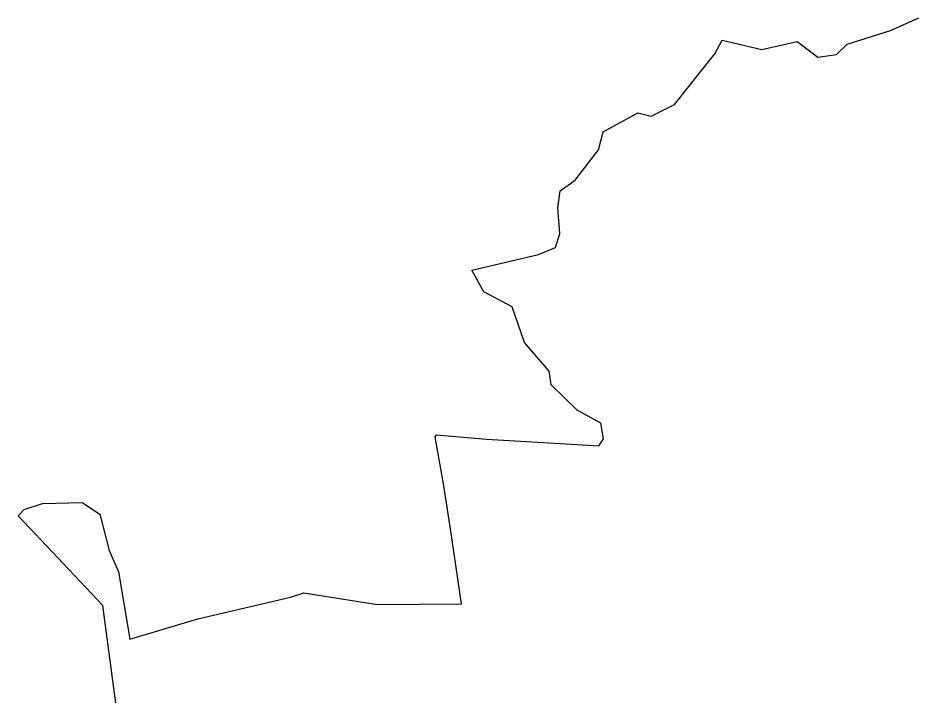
# Model space of a CAD drawing. Header units: metres. Extents: x 328606 to 333715, y 1800923 to 1805912.
# Drawn here: x 328606 to 331779, y 1803314 to 1805706 of the extents above; entities that cross this region are included whole.
import ezdxf

# ---------------------------------------------------------------- set-up
doc = ezdxf.new("R2010")
doc.units = ezdxf.units.M
doc.layers.add('village', color=3, linetype='Continuous')

msp = doc.modelspace()

# ---------------------------------------------------------------- linework, layer by layer
at = {"color": 3}
for points in [[(330838.7, 1805359.9), (330920.3, 1805401.4), (331062.7, 1805579.2), (331089, 1805627.5), (331228.2, 1805594.5), (331353.4, 1805623), (331425.8, 1805568.2), (331492.2, 1805577.6), (331529.6, 1805613.6), (331681.8, 1805661.7), (331782.4, 1805706.2)], [(328605.6, 1803950.4), (328627.6, 1803972.3), (328692.5, 1803993), (328831.6, 1803996.8), (328894.3, 1803955.4), (328926.6, 1803827.2), (328959.8, 1803752.5), (328999.7, 1803514.9), (329239.6, 1803586.2), (329566, 1803662.6), (329613.3, 1803678.8), (329873.8, 1803637.8), (330169.3, 1803639.9), (330130.6, 1803904.4), (330107.3, 1804056.1), (330076.4, 1804228.4), (330080.9, 1804235.6), (330258.1, 1804220.6), (330497, 1804205.9), (330653.7, 1804196.7), (330670.6, 1804221.4), (330660.5, 1804276.7), (330577.5, 1804322.9), (330485.2, 1804412.4), (330478.7, 1804460.4), (330392, 1804561.6), (330348.2, 1804686.9), (330248.8, 1804739.9), (330206.5, 1804816.2), (330441.6, 1804872.4), (330501.3, 1804896.7), (330515.7, 1804945.7), (330509.7, 1805036), (330517.7, 1805096.6), (330570.7, 1805134.4), (330652.5, 1805241.7), (330668.9, 1805305.2), (330791.4, 1805372.2)], [(328954.7, 1803253.8), (328922.3, 1803501.2), (328905.1, 1803633.3), (328784.5, 1803761), (328605.6, 1803950.4)]]:
    msp.add_lwpolyline(points, dxfattribs=at)
at = {"layer": 'village'}
msp.add_lwpolyline([(330791.4, 1805372.2), (330838.7, 1805359.9)], dxfattribs=at)

doc.saveas('drawing.dxf')
